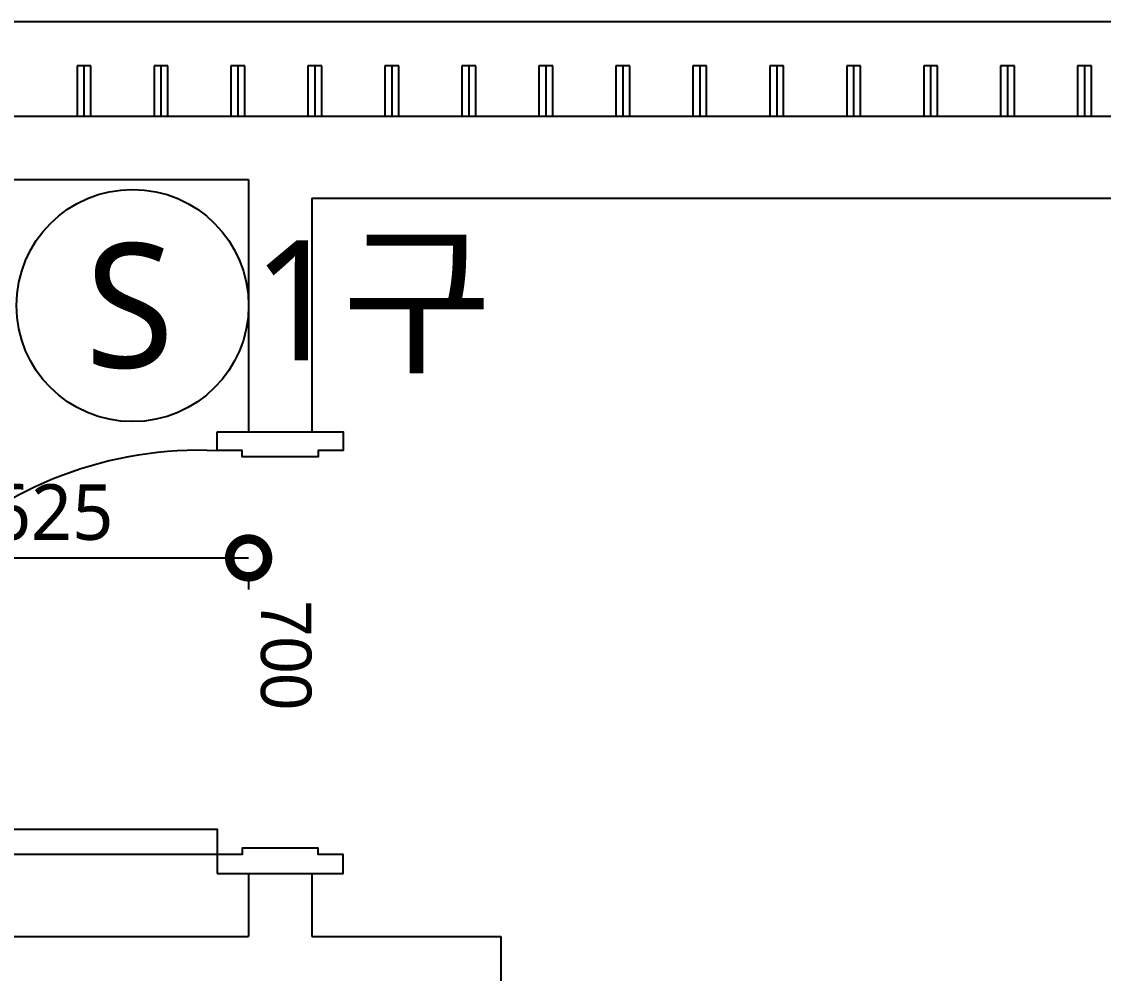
# Model space of a CAD drawing. Extents: x 11477420 to 23072185, y -28506554 to -14238804.
# Drawn here: x 11533078 to 11534793, y -14278758 to -14277249 of the extents above; entities that cross this region are included whole.
import ezdxf
from ezdxf.enums import TextEntityAlignment as Align

# ---------------------------------------------------------------- set-up
doc = ezdxf.new("R2010")
doc.units = 0
doc.header["$LTSCALE"] = 50
doc.header["$MEASUREMENT"] = 0
doc.layers.get('0').update_dxf_attribs({"linetype": 'CONTINUOUS'})
doc.layers.get('DEFPOINTS').update_dxf_attribs({"linetype": 'CONTINUOUS'})
for name, color, linetype in [('03-WAL NEW', 3, 'CONTINUOUS'), ('07-DIM WAL', 5, 'CONTINUOUS'), ('1.천장.벽체선(내벽)', 3, 'CONTINUOUS'), ('2.글자선', 60, 'CONTINUOUS'), ('CO-DO-FR', 7, 'CONTINUOUS'), ('CO-DOOR', 8, 'CONTINUOUS'), ('RC-LIGHT', 7, 'CONTINUOUS'), ('설비', 7, 'CONTINUOUS')]:
    doc.layers.add(name, color=color, linetype=linetype)
doc.styles.add('DAWIN', font='NanumSquareR.ttf')
doc.styles.add('W-TEXT2', font='Dotum.ttf')
doc.styles.add('맑은 고딕', font='malgun.ttf')
doc.styles.add('코레일둥고', font='Korail_Round_Gothic_Medium.ttf')
doc.dimstyles.new('40', dxfattribs={"dimscale": 40, "dimtxt": 2.2, "dimasz": 3, "dimexe": 1.25, "dimexo": 0.625, "dimtad": 1, "dimdec": 0, "dimzin": 0, "dimdsep": 46, "dimlunit": 6, "dimtxsty": 'DAWIN', "dimblk1": 'DOTSMALL', "dimblk2": 'DOTSMALL', "dimsah": 1, "dimcen": 0.001, "dimclrd": 1, "dimclre": 1, "dimclrt": 3, "dimadec": 0, "dimazin": 0, "dimtfac": 1, "dimtdec": 0, "dimtix": 1, "dimtmove": 2, "dimatfit": 3, "dimldrblk": 'DOTSMALL', "dimfxl": 0, "dimtolj": 1, "dimtzin": 0, "dimarcsym": 0})

# ---------------------------------------------------------------- blocks, each defined once
blk = doc.blocks.new('flooor2')
at = {"layer": '03-WAL NEW', "color": 8}
for p, q in [((11533188.1, -14277319.4), (11533166.1, -14277319.4)), ((11533166.1, -14277319.4), (11533166.1, -14277399.4)), ((11533188.1, -14277399.4), (11533188.1, -14277319.4)), ((11533310.1, -14277319.4), (11533288.1, -14277319.4)), ((11533288.1, -14277319.4), (11533288.1, -14277399.4)), ((11533310.1, -14277399.4), (11533310.1, -14277319.4)), ((11533432.1, -14277319.4), (11533410.1, -14277319.4)), ((11533410.1, -14277319.4), (11533410.1, -14277399.4)), ((11533432.1, -14277399.4), (11533432.1, -14277319.4)), ((11533554.1, -14277319.4), (11533532.1, -14277319.4)), ((11533532.1, -14277319.4), (11533532.1, -14277399.4)), ((11533554.1, -14277399.4), (11533554.1, -14277319.4)), ((11533676.1, -14277319.4), (11533654.1, -14277319.4)), ((11533654.1, -14277319.4), (11533654.1, -14277399.4)), ((11533676.1, -14277399.4), (11533676.1, -14277319.4)), ((11533798.1, -14277319.4), (11533776.1, -14277319.4)), ((11533776.1, -14277319.4), (11533776.1, -14277399.4)), ((11533798.1, -14277399.4), (11533798.1, -14277319.4)), ((11533920.1, -14277319.4), (11533898.1, -14277319.4)), ((11533898.1, -14277319.4), (11533898.1, -14277399.4)), ((11533920.1, -14277399.4), (11533920.1, -14277319.4)), ((11534042.1, -14277319.4), (11534020.1, -14277319.4)), ((11534020.1, -14277319.4), (11534020.1, -14277399.4)), ((11534042.1, -14277399.4), (11534042.1, -14277319.4)), ((11534164.1, -14277319.4), (11534142.1, -14277319.4)), ((11534142.1, -14277319.4), (11534142.1, -14277399.4)), ((11534164.1, -14277399.4), (11534164.1, -14277319.4)), ((11534286.1, -14277319.4), (11534264.1, -14277319.4)), ((11534264.1, -14277319.4), (11534264.1, -14277399.4)), ((11534286.1, -14277399.4), (11534286.1, -14277319.4)), ((11534408.1, -14277319.4), (11534386.1, -14277319.4)), ((11534386.1, -14277319.4), (11534386.1, -14277399.4)), ((11534408.1, -14277399.4), (11534408.1, -14277319.4)), ((11534530.1, -14277319.4), (11534508.1, -14277319.4)), ((11534508.1, -14277319.4), (11534508.1, -14277399.4)), ((11534530.1, -14277399.4), (11534530.1, -14277319.4)), ((11534652.1, -14277319.4), (11534630.1, -14277319.4)), ((11534630.1, -14277319.4), (11534630.1, -14277399.4)), ((11534652.1, -14277399.4), (11534652.1, -14277319.4)), ((11534774.1, -14277319.4), (11534752.1, -14277319.4)), ((11534752.1, -14277319.4), (11534752.1, -14277399.4)), ((11534774.1, -14277399.4), (11534774.1, -14277319.4)), ((11533166.1, -14277399.4), (11533188.1, -14277399.4)), ((11533288.1, -14277399.4), (11533310.1, -14277399.4)), ((11533410.1, -14277399.4), (11533432.1, -14277399.4)), ((11533532.1, -14277399.4), (11533554.1, -14277399.4)), ((11533654.1, -14277399.4), (11533676.1, -14277399.4)), ((11533776.1, -14277399.4), (11533798.1, -14277399.4)), ((11533898.1, -14277399.4), (11533920.1, -14277399.4)), ((11534020.1, -14277399.4), (11534042.1, -14277399.4)), ((11534142.1, -14277399.4), (11534164.1, -14277399.4)), ((11534264.1, -14277399.4), (11534286.1, -14277399.4)), ((11534386.1, -14277399.4), (11534408.1, -14277399.4)), ((11534508.1, -14277399.4), (11534530.1, -14277399.4)), ((11534630.1, -14277399.4), (11534652.1, -14277399.4)), ((11534752.1, -14277399.4), (11534774.1, -14277399.4))]:
    blk.add_line(p, q, dxfattribs=at)
at = {"layer": '03-WAL NEW', "color": 8, "ltscale": 10}
for p, q in [((11533177.1, -14277319.4), (11533177.1, -14277399.4)), ((11533299.1, -14277319.4), (11533299.1, -14277399.4)), ((11533421.1, -14277319.4), (11533421.1, -14277399.4)), ((11533543.1, -14277319.4), (11533543.1, -14277399.4)), ((11533665.1, -14277319.4), (11533665.1, -14277399.4)), ((11533787.1, -14277319.4), (11533787.1, -14277399.4)), ((11533909.1, -14277319.4), (11533909.1, -14277399.4)), ((11534031.1, -14277319.4), (11534031.1, -14277399.4)), ((11534153.1, -14277319.4), (11534153.1, -14277399.4)), ((11534275.1, -14277319.4), (11534275.1, -14277399.4)), ((11534397.1, -14277319.4), (11534397.1, -14277399.4)), ((11534519.1, -14277319.4), (11534519.1, -14277399.4)), ((11534641.1, -14277319.4), (11534641.1, -14277399.4)), ((11534763.1, -14277319.4), (11534763.1, -14277399.4))]:
    blk.add_line(p, q, dxfattribs=at)
at = {"layer": '1.천장.벽체선(내벽)', "ltscale": 30}
for p, q in [((11530238.1, -14277399.4), (11536196.1, -14277399.4)), ((11531638.1, -14277499.4), (11533438.1, -14277499.4)), ((11533438.1, -14277499.4), (11533438.1, -14277899.4)), ((11533538.1, -14277529.4), (11535296.1, -14277529.4)), ((11533538.1, -14277529.4), (11533538.1, -14277899.4)), ((11533438.1, -14277899.4), (11533538.1, -14277899.4)), ((11533438.1, -14278599.4), (11533538.1, -14278599.4)), ((11533438.1, -14278599.4), (11533438.1, -14278699.4)), ((11533538.1, -14278599.4), (11533538.1, -14278699.4)), ((11531638.1, -14278699.4), (11533438.1, -14278699.4)), ((11533538.1, -14278699.4), (11533838.1, -14278699.4)), ((11533838.1, -14278699.4), (11533838.1, -14281299.4))]:
    blk.add_line(p, q, dxfattribs=at)
at = {"layer": 'CO-DO-FR', "color": 8}
for points in [[(11533388.1, -14277899.4), (11533588.1, -14277899.4), (11533588.1, -14277929.4), (11533548.1, -14277929.4), (11533548.1, -14277939.4), (11533428.1, -14277939.4), (11533428.1, -14277929.4), (11533388.1, -14277929.4), (11533388.1, -14277899.4)], [(11533388.1, -14278599.4), (11533588.1, -14278599.4), (11533588.1, -14278569.4), (11533548.1, -14278569.4), (11533548.1, -14278559.4), (11533428.1, -14278559.4), (11533428.1, -14278569.4), (11533388.1, -14278569.4), (11533388.1, -14278599.4)]]:
    blk.add_lwpolyline(points, close=True, dxfattribs=at)
at = {"layer": 'CO-DOOR'}
blk.add_lwpolyline([(11532748.1, -14278529.4), (11533388.1, -14278529.4), (11533388.1, -14278569.4), (11532748.1, -14278569.4)], close=True, dxfattribs=at)
blk.add_arc((11533359.9, -14278540.7), 611.9, 87.3614, 181.0566, dxfattribs=at)
at = {"layer": '2.글자선', "color": 8, "style": 'W-TEXT2'}
blk.add_text('700', height=80, rotation=270, dxfattribs=at).set_placement((11533497.6, -14278253.2), align=Align.MIDDLE_CENTER)
blk = doc.blocks.new('SW')
at = {"layer": '설비', "color": 140}
blk.add_circle((11533254.1, -14277699.4), 184, dxfattribs=at)
at = {"layer": '설비', "color": 140, "insert": (11533320, -14277600.8), "char_height": 197.143, "attachment_point": 3, "style": '코레일둥고'}
blk.add_mtext_dynamic_manual_height_columns('{\\fMalgun Gothic|b0|i0|c129|p50;S}', width=314.327, gutter_width=2.19, heights=[0], dxfattribs=at)
blk = doc.blocks.new('_DOTSMALL')
at = {"color": 0, "linetype": 'ByBlock', "const_width": 0.5}
blk.add_lwpolyline([(-0.0625, 0, 1), (0.0625, 0, 1)], format="xyb", close=True, dxfattribs=at)
blk = doc.blocks.new('*D357')
at = {"layer": '07-DIM WAL', "color": 1, "lineweight": -2, "ltscale": 30}
for p, q in [((11532813.1, -14278099.4), (11533438.1, -14278099.4)), ((11532813.1, -14278124.4), (11532813.1, -14278149.4)), ((11533438.1, -14278124.4), (11533438.1, -14278149.4))]:
    blk.add_line(p, q, dxfattribs=at)
at = {"layer": 'DEFPOINTS', "color": 0, "ltscale": 30}
for p in [(11532813.1, -14278099.4), (11533438.1, -14278099.4), (11533438.1, -14278099.4)]:
    blk.add_point(p, dxfattribs=at)
at = {"layer": '07-DIM WAL', "color": 1, "lineweight": -2, "ltscale": 30, "xscale": 120, "yscale": 120, "zscale": 120, "rotation": 180}
blk.add_blockref('_DOTSMALL', (11532813.1, -14278099.4), dxfattribs=at)
at = {"layer": '07-DIM WAL', "color": 1, "lineweight": -2, "ltscale": 30, "xscale": 120, "yscale": 120, "zscale": 120}
blk.add_blockref('_DOTSMALL', (11533438.1, -14278099.4), dxfattribs=at)
at = {"layer": '07-DIM WAL', "color": 3, "ltscale": 30, "insert": (11533125.6, -14278027.4), "char_height": 88, "attachment_point": 5, "style": 'DAWIN'}
blk.add_mtext('\\A1;625', dxfattribs=at)

msp = doc.modelspace()

# ---------------------------------------------------------------- linework, layer by layer
at = {"layer": 'RC-LIGHT', "ltscale": 30}
msp.add_lwpolyline([(11530088.1, -14283399.4), (11530088.1, -14277249.4), (11537824.1, -14277249.4), (11537824.1, -14277399.4)], dxfattribs=at)

# ---------------------------------------------------------------- block references
msp.add_blockref('flooor2', (0, 0))
at = {"layer": '설비', "color": 140}
msp.add_blockref('SW', (0, 0), dxfattribs=at)

# ---------------------------------------------------------------- texts
at = {"layer": '2.글자선', "color": 30, "style": '맑은 고딕'}
msp.add_text('1구', height=190.14, dxfattribs=at).set_placement((11533444.3, -14277596), align=Align.TOP_LEFT)

# ---------------------------------------------------------------- dimensions: what is measured, and where the dimension line sits
at = {"layer": '07-DIM WAL', "ltscale": 30}
dim = msp.add_linear_dim(base=(11533438.1, -14278099.4), p1=(11532813.1, -14278099.4), p2=(11533438.1, -14278099.4), dimstyle='40', dxfattribs=at)
dim.commit()
dim.dimension.update_dxf_attribs({"geometry": '*D357', "text_midpoint": (11533125.6, -14278027.4)})

doc.saveas('drawing.dxf')
